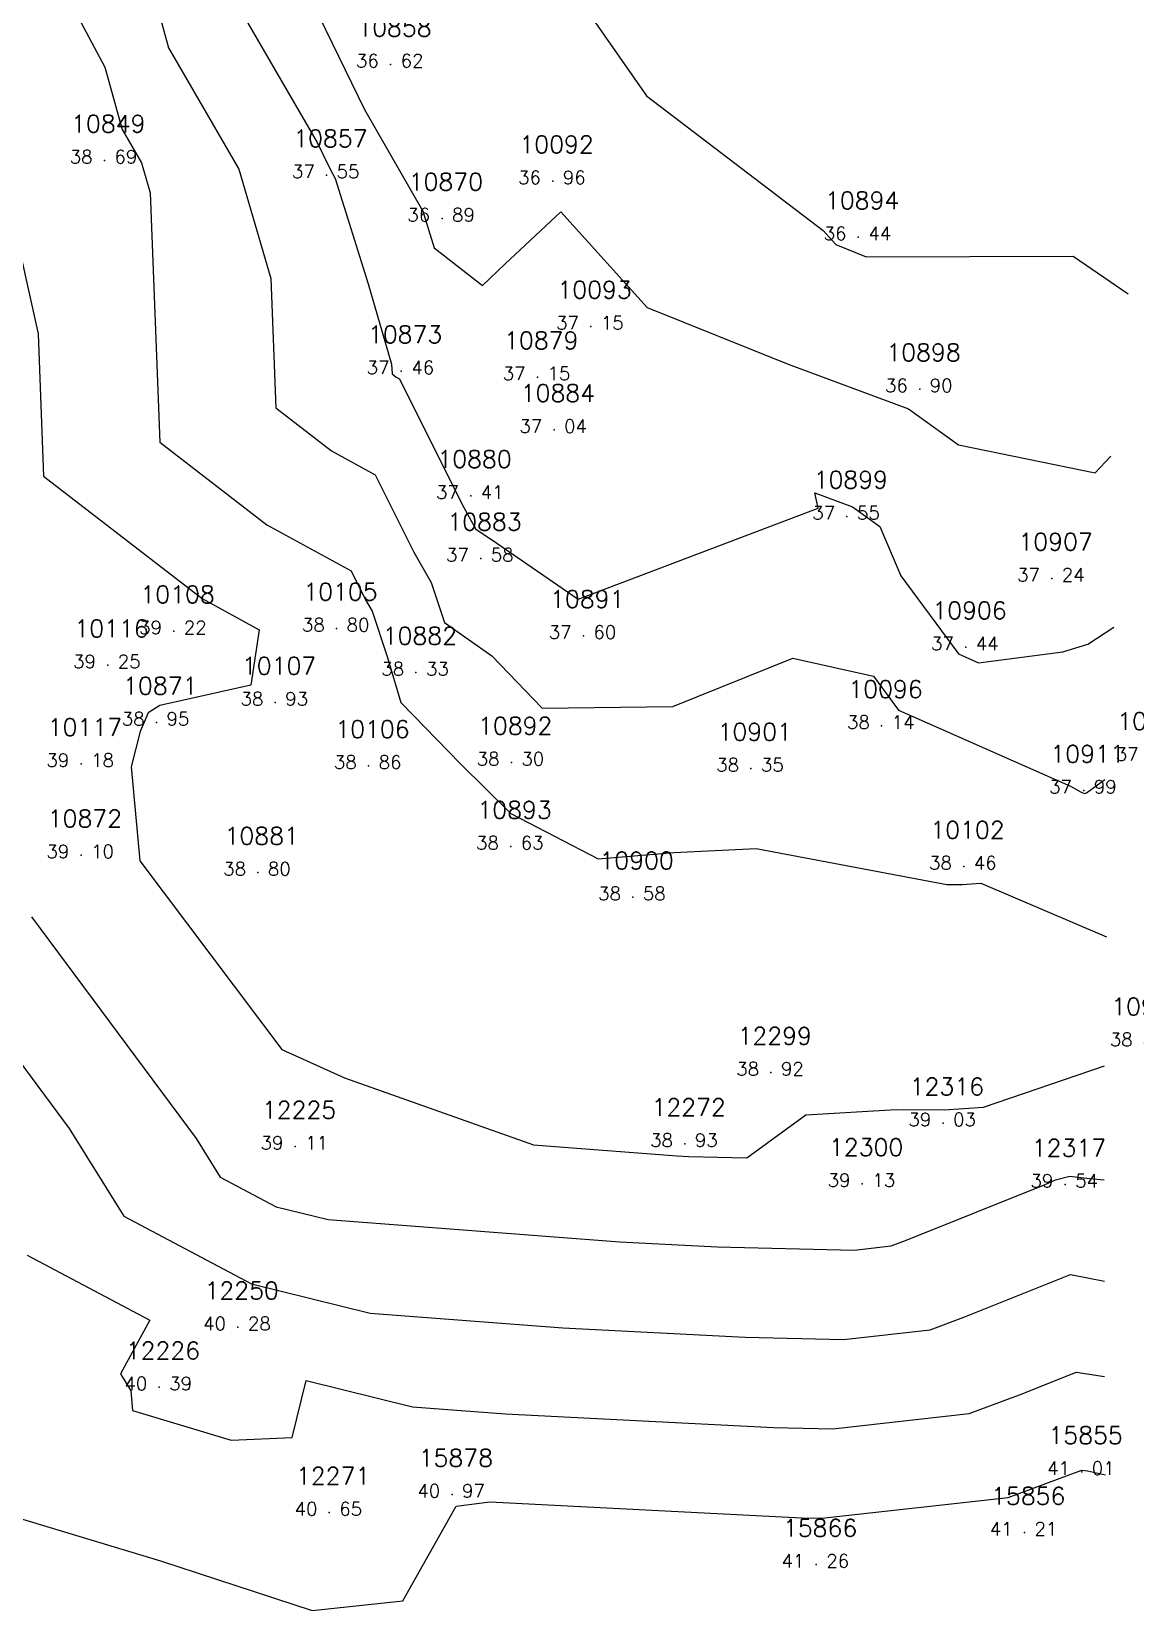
# Model space of a CAD drawing. Header units: millimetres. Extents: x 1412565 to 1412813, y 4931476 to 4931699.
# Drawn here: x 1412690.88 to 1412707.42, y 4931642.11 to 4931665.79 of the extents above; entities that cross this region are included whole.
import ezdxf
from ezdxf.enums import TextEntityAlignment as Align

# ---------------------------------------------------------------- set-up
doc = ezdxf.new("R2010")
doc.units = ezdxf.units.MM
for name, color, linetype in [('CIVIL', 50, 'Continuous'), ('CIVIL-DRAW', 80, 'Continuous'), ('CIVIL-NONAME', 130, 'Continuous'), ('CIVIL-TEXT', 240, 'Continuous'), ('CIVIL-Z', 50, 'Continuous'), ('Tcontours0', 7, 'Continuous'), ('Tcontours1', 7, 'Continuous'), ('Tcontours2', 7, 'Continuous')]:
    doc.layers.add(name, color=color, linetype=linetype)
doc.styles.add('CIVILCADMAIN', font='TXT.SHX')
doc.styles.get("Standard").update_dxf_attribs({"font": 'arial.ttf'})

# ---------------------------------------------------------------- blocks, each defined once
blk = doc.blocks.new('CIVIL-ZZ')
at = {"layer": 'CIVIL-DRAW'}
blk.add_point((0, 0), dxfattribs=at)
at = {"layer": 'CIVIL-NONAME'}
blk.add_attdef('NAME', text='', height=1.8, dxfattribs=at).set_placement((0, 2.1), align=Align.CENTER)
at = {"layer": 'CIVIL-TEXT', "flags": 8}
blk.add_attdef('TEXT', text='', height=2, dxfattribs=at).set_placement((0.2, -3.3), align=Align.CENTER)
at = {"layer": 'CIVIL-Z'}
blk.add_attdef('Z1', text='', height=1.6, dxfattribs=at).set_placement((-0.75, -0.225), align=Align.RIGHT)
blk.add_attdef('Z2', (0.75, -0.225), '', height=1.6, dxfattribs=at)

msp = doc.modelspace()

# ---------------------------------------------------------------- linework, layer by layer
at = {"layer": 'Tcontours0', "elevation": 40}
msp.add_lwpolyline([(1412689.944, 4931651.36), (1412691.442, 4931649.343), (1412692.259, 4931648.027), (1412694.176, 4931647.009), (1412695.954, 4931646.572), (1412698.839, 4931646.351), (1412701.575, 4931646.212), (1412703.048, 4931646.178), (1412704.346, 4931646.322), (1412704.853, 4931646.511), (1412706.448, 4931647.151), (1412706.958, 4931647.05)], dxfattribs=at)
at = {"layer": 'Tcontours1'}
for points, elevation in [([(1412692.394, 4931667.504), (1412692.932, 4931665.547), (1412693.986, 4931663.727), (1412694.466, 4931662.087), (1412694.54, 4931660.148), (1412695.374, 4931659.503), (1412696.029, 4931659.144), (1412696.607, 4931657.985), (1412696.866, 4931657.529), (1412697.067, 4931656.932), (1412697.775, 4931656.429), (1412698.533, 4931655.644), (1412700.489, 4931655.669), (1412702.29, 4931656.394), (1412703.497, 4931656.125), (1412703.872, 4931655.616), (1412706.448, 4931654.475), (1412706.612, 4931654.386), (1412706.66, 4931654.367), (1412706.691, 4931654.377), (1412706.964, 4931654.577)], 38), ([(1412694.703, 4931667.017), (1412695.868, 4931664.622), (1412696.742, 4931663.098), (1412696.912, 4931662.548), (1412697.635, 4931661.983), (1412697.973, 4931662.305), (1412698.81, 4931663.091), (1412700.107, 4931661.653), (1412702.218, 4931660.806), (1412704.022, 4931660.136), (1412704.772, 4931659.595), (1412706.822, 4931659.175), (1412707.056, 4931659.426)], 37), ([(1412690.57, 4931663.085), (1412690.978, 4931661.261), (1412691.059, 4931659.126), (1412693.436, 4931657.288), (1412694.288, 4931656.821), (1412694.163, 4931655.988), (1412692.798, 4931655.684), (1412692.628, 4931655.573), (1412692.504, 4931655.295), (1412692.373, 4931654.767), (1412692.503, 4931653.353), (1412694.631, 4931650.528), (1412695.57, 4931650.101), (1412698.399, 4931649.094), (1412700.55, 4931648.93), (1412700.729, 4931648.92), (1412701.601, 4931648.9), (1412702.482, 4931649.544), (1412703.836, 4931649.627), (1412704.556, 4931649.623), (1412705.144, 4931649.66), (1412706.958, 4931650.282)], 39), ([(1412690.578, 4931643.531), (1412692.811, 4931642.855), (1412695.083, 4931642.113), (1412696.443, 4931642.256), (1412697.241, 4931643.676), (1412697.745, 4931643.741), (1412702.42, 4931643.504), (1412702.724, 4931643.497), (1412705.515, 4931643.808), (1412706.603, 4931644.213), (1412706.618, 4931644.219), (1412706.704, 4931644.206), (1412706.973, 4931644.149)], 41)]:
    msp.add_lwpolyline(points, dxfattribs=dict(at, elevation=elevation))
at = {"layer": 'Tcontours2'}
for points, elevation in [([(1412698.626, 4931666.94), (1412700.093, 4931664.831), (1412702.742, 4931662.807), (1412702.931, 4931662.597), (1412703.39, 4931662.413), (1412706.49, 4931662.423), (1412707.316, 4931661.858)], 36.5), ([(1412693.628, 4931666.77), (1412695.157, 4931664.129), (1412695.352, 4931663.729), (1412695.431, 4931663.591), (1412695.922, 4931662.007), (1412696.275, 4931660.803), (1412696.281, 4931660.659), (1412696.342, 4931660.611), (1412696.391, 4931660.585), (1412697.33, 4931658.701), (1412697.539, 4931658.332), (1412697.773, 4931658.176), (1412699.071, 4931657.282), (1412702.67, 4931658.647), (1412702.62, 4931658.876), (1412703.184, 4931658.667), (1412703.595, 4931658.37), (1412703.909, 4931657.629), (1412704.772, 4931656.459), (1412705.073, 4931656.325), (1412706.336, 4931656.488), (1412706.712, 4931656.605), (1412707.101, 4931656.859)], 37.5), ([(1412691.375, 4931666.391), (1412691.978, 4931665.26), (1412692.235, 4931664.325), (1412692.525, 4931663.823), (1412692.657, 4931663.372), (1412692.8, 4931659.637), (1412694.405, 4931658.395), (1412695.667, 4931657.704), (1412695.884, 4931657.269), (1412695.981, 4931657.098), (1412696.21, 4931656.419), (1412696.412, 4931655.731), (1412697.306, 4931654.812), (1412698.064, 4931654.066), (1412699.37, 4931653.387), (1412700.506, 4931653.481), (1412701.739, 4931653.54), (1412704.599, 4931653.001), (1412704.828, 4931653), (1412705.108, 4931653.018), (1412706.991, 4931652.218)], 38.5), ([(1412690.875, 4931652.515), (1412693.345, 4931649.19), (1412693.703, 4931648.613), (1412694.543, 4931648.167), (1412695.323, 4931647.975), (1412699.695, 4931647.64), (1412701.152, 4931647.566), (1412703.21, 4931647.518), (1412703.762, 4931647.58), (1412703.977, 4931647.66), (1412706.073, 4931648.501), (1412706.226, 4931648.572), (1412706.442, 4931648.628), (1412706.737, 4931648.592), (1412706.955, 4931648.571)], 39.5), ([(1412690.814, 4931647.441), (1412692.65, 4931646.466), (1412692.212, 4931645.663), (1412692.365, 4931645.408), (1412692.391, 4931645.112), (1412693.869, 4931644.665), (1412694.785, 4931644.707), (1412694.993, 4931645.56), (1412696.586, 4931645.169), (1412697.984, 4931645.062), (1412701.997, 4931644.858), (1412702.886, 4931644.837), (1412704.931, 4931645.065), (1412705.728, 4931645.362), (1412706.533, 4931645.685), (1412706.961, 4931645.621)], 40.5)]:
    msp.add_lwpolyline(points, dxfattribs=dict(at, elevation=elevation))

# ---------------------------------------------------------------- block references
at = {"layer": 'CIVIL'}
ref = msp.add_blockref('CIVIL-ZZ', (1412696.26, 4931665.3, 36.62), dxfattribs=dict(at, xscale=0.2, yscale=0.2))
ref.add_attrib('Z2', '62', (1412696.41, 4931665.255), dxfattribs={"layer": 'CIVIL-Z', "height": 0.2, "style": 'CIVILCADMAIN'})
ref.add_attrib('Z1', '36', (1412695.74, 4931665.255), dxfattribs={"layer": 'CIVIL-Z', "height": 0.2, "style": 'CIVILCADMAIN'})
ref.add_attrib('NAME', '10858', (1412695.76, 4931665.72), dxfattribs={"layer": 'CIVIL-NONAME', "height": 0.26, "style": 'CIVILCADMAIN'})
ref = msp.add_blockref('CIVIL-ZZ', (1412691.97, 4931663.86, 38.69), dxfattribs=dict(at, xscale=0.2, yscale=0.2))
ref.add_attrib('Z2', '69', (1412692.12, 4931663.815), dxfattribs={"layer": 'CIVIL-Z', "height": 0.2, "style": 'CIVILCADMAIN'})
ref.add_attrib('Z1', '38', (1412691.45, 4931663.815), dxfattribs={"layer": 'CIVIL-Z', "height": 0.2, "style": 'CIVILCADMAIN'})
ref.add_attrib('NAME', '10849', (1412691.47, 4931664.28), dxfattribs={"layer": 'CIVIL-NONAME', "height": 0.26, "style": 'CIVILCADMAIN'})
ref = msp.add_blockref('CIVIL-ZZ', (1412695.3, 4931663.64, 37.55), dxfattribs=dict(at, xscale=0.2, yscale=0.2))
ref.add_attrib('Z2', '55', (1412695.45, 4931663.595), dxfattribs={"layer": 'CIVIL-Z', "height": 0.2, "style": 'CIVILCADMAIN'})
ref.add_attrib('Z1', '37', (1412694.78, 4931663.595), dxfattribs={"layer": 'CIVIL-Z', "height": 0.2, "style": 'CIVILCADMAIN'})
ref.add_attrib('NAME', '10857', (1412694.8, 4931664.06), dxfattribs={"layer": 'CIVIL-NONAME', "height": 0.26, "style": 'CIVILCADMAIN'})
ref = msp.add_blockref('CIVIL-ZZ', (1412698.69, 4931663.55, 36.96), dxfattribs=dict(at, xscale=0.2, yscale=0.2))
ref.add_attrib('Z2', '96', (1412698.84, 4931663.505), dxfattribs={"layer": 'CIVIL-Z', "height": 0.2, "style": 'CIVILCADMAIN'})
ref.add_attrib('Z1', '36', (1412698.17, 4931663.505), dxfattribs={"layer": 'CIVIL-Z', "height": 0.2, "style": 'CIVILCADMAIN'})
ref.add_attrib('NAME', '10092', (1412698.19, 4931663.97), dxfattribs={"layer": 'CIVIL-NONAME', "height": 0.26, "style": 'CIVILCADMAIN'})
ref = msp.add_blockref('CIVIL-ZZ', (1412697.03, 4931662.99, 36.89), dxfattribs=dict(at, xscale=0.2, yscale=0.2))
ref.add_attrib('Z2', '89', (1412697.18, 4931662.945), dxfattribs={"layer": 'CIVIL-Z', "height": 0.2, "style": 'CIVILCADMAIN'})
ref.add_attrib('Z1', '36', (1412696.51, 4931662.945), dxfattribs={"layer": 'CIVIL-Z', "height": 0.2, "style": 'CIVILCADMAIN'})
ref.add_attrib('NAME', '10870', (1412696.53, 4931663.41), dxfattribs={"layer": 'CIVIL-NONAME', "height": 0.26, "style": 'CIVILCADMAIN'})
ref = msp.add_blockref('CIVIL-ZZ', (1412703.27, 4931662.71, 36.44), dxfattribs=dict(at, xscale=0.2, yscale=0.2))
ref.add_attrib('Z2', '44', (1412703.42, 4931662.665), dxfattribs={"layer": 'CIVIL-Z', "height": 0.2, "style": 'CIVILCADMAIN'})
ref.add_attrib('Z1', '36', (1412702.75, 4931662.665), dxfattribs={"layer": 'CIVIL-Z', "height": 0.2, "style": 'CIVILCADMAIN'})
ref.add_attrib('NAME', '10894', (1412702.77, 4931663.13), dxfattribs={"layer": 'CIVIL-NONAME', "height": 0.26, "style": 'CIVILCADMAIN'})
ref = msp.add_blockref('CIVIL-ZZ', (1412699.26, 4931661.37, 37.15), dxfattribs=dict(at, xscale=0.2, yscale=0.2))
ref.add_attrib('Z2', '15', (1412699.41, 4931661.325), dxfattribs={"layer": 'CIVIL-Z', "height": 0.2, "style": 'CIVILCADMAIN'})
ref.add_attrib('Z1', '37', (1412698.74, 4931661.325), dxfattribs={"layer": 'CIVIL-Z', "height": 0.2, "style": 'CIVILCADMAIN'})
ref.add_attrib('NAME', '10093', (1412698.76, 4931661.79), dxfattribs={"layer": 'CIVIL-NONAME', "height": 0.26, "style": 'CIVILCADMAIN'})
ref = msp.add_blockref('CIVIL-ZZ', (1412696.42, 4931660.7, 37.46), dxfattribs=dict(at, xscale=0.2, yscale=0.2))
ref.add_attrib('Z2', '46', (1412696.57, 4931660.655), dxfattribs={"layer": 'CIVIL-Z', "height": 0.2, "style": 'CIVILCADMAIN'})
ref.add_attrib('Z1', '37', (1412695.9, 4931660.655), dxfattribs={"layer": 'CIVIL-Z', "height": 0.2, "style": 'CIVILCADMAIN'})
ref.add_attrib('NAME', '10873', (1412695.92, 4931661.12), dxfattribs={"layer": 'CIVIL-NONAME', "height": 0.26, "style": 'CIVILCADMAIN'})
ref = msp.add_blockref('CIVIL-ZZ', (1412698.46, 4931660.61, 37.15), dxfattribs=dict(at, xscale=0.2, yscale=0.2))
ref.add_attrib('Z2', '15', (1412698.61, 4931660.565), dxfattribs={"layer": 'CIVIL-Z', "height": 0.2, "style": 'CIVILCADMAIN'})
ref.add_attrib('Z1', '37', (1412697.94, 4931660.565), dxfattribs={"layer": 'CIVIL-Z', "height": 0.2, "style": 'CIVILCADMAIN'})
ref.add_attrib('NAME', '10879', (1412697.96, 4931661.03), dxfattribs={"layer": 'CIVIL-NONAME', "height": 0.26, "style": 'CIVILCADMAIN'})
ref = msp.add_blockref('CIVIL-ZZ', (1412704.19, 4931660.43, 36.9), dxfattribs=dict(at, xscale=0.2, yscale=0.2))
ref.add_attrib('Z2', '90', (1412704.34, 4931660.385), dxfattribs={"layer": 'CIVIL-Z', "height": 0.2, "style": 'CIVILCADMAIN'})
ref.add_attrib('Z1', '36', (1412703.67, 4931660.385), dxfattribs={"layer": 'CIVIL-Z', "height": 0.2, "style": 'CIVILCADMAIN'})
ref.add_attrib('NAME', '10898', (1412703.69, 4931660.85), dxfattribs={"layer": 'CIVIL-NONAME', "height": 0.26, "style": 'CIVILCADMAIN'})
ref = msp.add_blockref('CIVIL-ZZ', (1412698.71, 4931659.82, 37.04), dxfattribs=dict(at, xscale=0.2, yscale=0.2))
ref.add_attrib('Z2', '04', (1412698.86, 4931659.775), dxfattribs={"layer": 'CIVIL-Z', "height": 0.2, "style": 'CIVILCADMAIN'})
ref.add_attrib('Z1', '37', (1412698.19, 4931659.775), dxfattribs={"layer": 'CIVIL-Z', "height": 0.2, "style": 'CIVILCADMAIN'})
ref.add_attrib('NAME', '10884', (1412698.21, 4931660.24), dxfattribs={"layer": 'CIVIL-NONAME', "height": 0.26, "style": 'CIVILCADMAIN'})
ref = msp.add_blockref('CIVIL-ZZ', (1412697.46, 4931658.83, 37.41), dxfattribs=dict(at, xscale=0.2, yscale=0.2))
ref.add_attrib('Z2', '41', (1412697.61, 4931658.785), dxfattribs={"layer": 'CIVIL-Z', "height": 0.2, "style": 'CIVILCADMAIN'})
ref.add_attrib('Z1', '37', (1412696.94, 4931658.785), dxfattribs={"layer": 'CIVIL-Z', "height": 0.2, "style": 'CIVILCADMAIN'})
ref.add_attrib('NAME', '10880', (1412696.96, 4931659.25), dxfattribs={"layer": 'CIVIL-NONAME', "height": 0.26, "style": 'CIVILCADMAIN'})
ref = msp.add_blockref('CIVIL-ZZ', (1412703.1, 4931658.52, 37.55), dxfattribs=dict(at, xscale=0.2, yscale=0.2))
ref.add_attrib('Z2', '55', (1412703.25, 4931658.475), dxfattribs={"layer": 'CIVIL-Z', "height": 0.2, "style": 'CIVILCADMAIN'})
ref.add_attrib('Z1', '37', (1412702.58, 4931658.475), dxfattribs={"layer": 'CIVIL-Z', "height": 0.2, "style": 'CIVILCADMAIN'})
ref.add_attrib('NAME', '10899', (1412702.6, 4931658.94), dxfattribs={"layer": 'CIVIL-NONAME', "height": 0.26, "style": 'CIVILCADMAIN'})
ref = msp.add_blockref('CIVIL-ZZ', (1412697.61, 4931657.89, 37.58), dxfattribs=dict(at, xscale=0.2, yscale=0.2))
ref.add_attrib('Z2', '58', (1412697.76, 4931657.845), dxfattribs={"layer": 'CIVIL-Z', "height": 0.2, "style": 'CIVILCADMAIN'})
ref.add_attrib('Z1', '37', (1412697.09, 4931657.845), dxfattribs={"layer": 'CIVIL-Z', "height": 0.2, "style": 'CIVILCADMAIN'})
ref.add_attrib('NAME', '10883', (1412697.11, 4931658.31), dxfattribs={"layer": 'CIVIL-NONAME', "height": 0.26, "style": 'CIVILCADMAIN'})
ref = msp.add_blockref('CIVIL-ZZ', (1412706.17, 4931657.59, 37.24), dxfattribs=dict(at, xscale=0.2, yscale=0.2))
ref.add_attrib('Z2', '24', (1412706.32, 4931657.545), dxfattribs={"layer": 'CIVIL-Z', "height": 0.2, "style": 'CIVILCADMAIN'})
ref.add_attrib('Z1', '37', (1412705.65, 4931657.545), dxfattribs={"layer": 'CIVIL-Z', "height": 0.2, "style": 'CIVILCADMAIN'})
ref.add_attrib('NAME', '10907', (1412705.67, 4931658.01), dxfattribs={"layer": 'CIVIL-NONAME', "height": 0.26, "style": 'CIVILCADMAIN'})
ref = msp.add_blockref('CIVIL-ZZ', (1412693.01, 4931656.8, 39.22), dxfattribs=dict(at, xscale=0.2, yscale=0.2))
ref.add_attrib('Z2', '22', (1412693.16, 4931656.755), dxfattribs={"layer": 'CIVIL-Z', "height": 0.2, "style": 'CIVILCADMAIN'})
ref.add_attrib('Z1', '39', (1412692.49, 4931656.755), dxfattribs={"layer": 'CIVIL-Z', "height": 0.2, "style": 'CIVILCADMAIN'})
ref.add_attrib('NAME', '10108', (1412692.51, 4931657.22), dxfattribs={"layer": 'CIVIL-NONAME', "height": 0.26, "style": 'CIVILCADMAIN'})
ref = msp.add_blockref('CIVIL-ZZ', (1412695.45, 4931656.84, 38.8), dxfattribs=dict(at, xscale=0.2, yscale=0.2))
ref.add_attrib('Z2', '80', (1412695.6, 4931656.795), dxfattribs={"layer": 'CIVIL-Z', "height": 0.2, "style": 'CIVILCADMAIN'})
ref.add_attrib('Z1', '38', (1412694.93, 4931656.795), dxfattribs={"layer": 'CIVIL-Z', "height": 0.2, "style": 'CIVILCADMAIN'})
ref.add_attrib('NAME', '10105', (1412694.95, 4931657.26), dxfattribs={"layer": 'CIVIL-NONAME', "height": 0.26, "style": 'CIVILCADMAIN'})
ref = msp.add_blockref('CIVIL-ZZ', (1412699.15, 4931656.73, 37.6), dxfattribs=dict(at, xscale=0.2, yscale=0.2))
ref.add_attrib('Z2', '60', (1412699.3, 4931656.685), dxfattribs={"layer": 'CIVIL-Z', "height": 0.2, "style": 'CIVILCADMAIN'})
ref.add_attrib('Z1', '37', (1412698.63, 4931656.685), dxfattribs={"layer": 'CIVIL-Z', "height": 0.2, "style": 'CIVILCADMAIN'})
ref.add_attrib('NAME', '10891', (1412698.65, 4931657.15), dxfattribs={"layer": 'CIVIL-NONAME', "height": 0.26, "style": 'CIVILCADMAIN'})
ref = msp.add_blockref('CIVIL-ZZ', (1412704.88, 4931656.56, 37.44), dxfattribs=dict(at, xscale=0.2, yscale=0.2))
ref.add_attrib('Z2', '44', (1412705.03, 4931656.515), dxfattribs={"layer": 'CIVIL-Z', "height": 0.2, "style": 'CIVILCADMAIN'})
ref.add_attrib('Z1', '37', (1412704.36, 4931656.515), dxfattribs={"layer": 'CIVIL-Z', "height": 0.2, "style": 'CIVILCADMAIN'})
ref.add_attrib('NAME', '10906', (1412704.38, 4931656.98), dxfattribs={"layer": 'CIVIL-NONAME', "height": 0.26, "style": 'CIVILCADMAIN'})
ref = msp.add_blockref('CIVIL-ZZ', (1412692.02, 4931656.29, 39.25), dxfattribs=dict(at, xscale=0.2, yscale=0.2))
ref.add_attrib('Z2', '25', (1412692.17, 4931656.245), dxfattribs={"layer": 'CIVIL-Z', "height": 0.2, "style": 'CIVILCADMAIN'})
ref.add_attrib('Z1', '39', (1412691.5, 4931656.245), dxfattribs={"layer": 'CIVIL-Z', "height": 0.2, "style": 'CIVILCADMAIN'})
ref.add_attrib('NAME', '10116', (1412691.52, 4931656.71), dxfattribs={"layer": 'CIVIL-NONAME', "height": 0.26, "style": 'CIVILCADMAIN'})
ref = msp.add_blockref('CIVIL-ZZ', (1412696.64, 4931656.18, 38.33), dxfattribs=dict(at, xscale=0.2, yscale=0.2))
ref.add_attrib('Z2', '33', (1412696.79, 4931656.135), dxfattribs={"layer": 'CIVIL-Z', "height": 0.2, "style": 'CIVILCADMAIN'})
ref.add_attrib('Z1', '38', (1412696.12, 4931656.135), dxfattribs={"layer": 'CIVIL-Z', "height": 0.2, "style": 'CIVILCADMAIN'})
ref.add_attrib('NAME', '10882', (1412696.14, 4931656.6), dxfattribs={"layer": 'CIVIL-NONAME', "height": 0.26, "style": 'CIVILCADMAIN'})
ref = msp.add_blockref('CIVIL-ZZ', (1412694.53, 4931655.73, 38.93), dxfattribs=dict(at, xscale=0.2, yscale=0.2))
ref.add_attrib('Z2', '93', (1412694.68, 4931655.685), dxfattribs={"layer": 'CIVIL-Z', "height": 0.2, "style": 'CIVILCADMAIN'})
ref.add_attrib('Z1', '38', (1412694.01, 4931655.685), dxfattribs={"layer": 'CIVIL-Z', "height": 0.2, "style": 'CIVILCADMAIN'})
ref.add_attrib('NAME', '10107', (1412694.03, 4931656.15), dxfattribs={"layer": 'CIVIL-NONAME', "height": 0.26, "style": 'CIVILCADMAIN'})
ref = msp.add_blockref('CIVIL-ZZ', (1412692.75, 4931655.43, 38.95), dxfattribs=dict(at, xscale=0.2, yscale=0.2))
ref.add_attrib('Z2', '95', (1412692.9, 4931655.385), dxfattribs={"layer": 'CIVIL-Z', "height": 0.2, "style": 'CIVILCADMAIN'})
ref.add_attrib('Z1', '38', (1412692.23, 4931655.385), dxfattribs={"layer": 'CIVIL-Z', "height": 0.2, "style": 'CIVILCADMAIN'})
ref.add_attrib('NAME', '10871', (1412692.25, 4931655.85), dxfattribs={"layer": 'CIVIL-NONAME', "height": 0.26, "style": 'CIVILCADMAIN'})
ref = msp.add_blockref('CIVIL-ZZ', (1412703.62, 4931655.38, 38.14), dxfattribs=dict(at, xscale=0.2, yscale=0.2))
ref.add_attrib('Z2', '14', (1412703.77, 4931655.335), dxfattribs={"layer": 'CIVIL-Z', "height": 0.2, "style": 'CIVILCADMAIN'})
ref.add_attrib('Z1', '38', (1412703.1, 4931655.335), dxfattribs={"layer": 'CIVIL-Z', "height": 0.2, "style": 'CIVILCADMAIN'})
ref.add_attrib('NAME', '10096', (1412703.12, 4931655.8), dxfattribs={"layer": 'CIVIL-NONAME', "height": 0.26, "style": 'CIVILCADMAIN'})
ref = msp.add_blockref('CIVIL-ZZ', (1412707.65, 4931654.9, 37.95), dxfattribs=dict(at, xscale=0.2, yscale=0.2))
ref.add_attrib('Z2', '95', (1412707.8, 4931654.855), dxfattribs={"layer": 'CIVIL-Z', "height": 0.2, "style": 'CIVILCADMAIN'})
ref.add_attrib('Z1', '37', (1412707.13, 4931654.855), dxfattribs={"layer": 'CIVIL-Z', "height": 0.2, "style": 'CIVILCADMAIN'})
ref.add_attrib('NAME', '10912', (1412707.15, 4931655.32), dxfattribs={"layer": 'CIVIL-NONAME', "height": 0.26, "style": 'CIVILCADMAIN'})
ref = msp.add_blockref('CIVIL-ZZ', (1412691.62, 4931654.81, 39.18), dxfattribs=dict(at, xscale=0.2, yscale=0.2))
ref.add_attrib('Z2', '18', (1412691.77, 4931654.765), dxfattribs={"layer": 'CIVIL-Z', "height": 0.2, "style": 'CIVILCADMAIN'})
ref.add_attrib('Z1', '39', (1412691.1, 4931654.765), dxfattribs={"layer": 'CIVIL-Z', "height": 0.2, "style": 'CIVILCADMAIN'})
ref.add_attrib('NAME', '10117', (1412691.12, 4931655.23), dxfattribs={"layer": 'CIVIL-NONAME', "height": 0.26, "style": 'CIVILCADMAIN'})
ref = msp.add_blockref('CIVIL-ZZ', (1412695.93, 4931654.78, 38.86), dxfattribs=dict(at, xscale=0.2, yscale=0.2))
ref.add_attrib('Z2', '86', (1412696.08, 4931654.735), dxfattribs={"layer": 'CIVIL-Z', "height": 0.2, "style": 'CIVILCADMAIN'})
ref.add_attrib('Z1', '38', (1412695.41, 4931654.735), dxfattribs={"layer": 'CIVIL-Z', "height": 0.2, "style": 'CIVILCADMAIN'})
ref.add_attrib('NAME', '10106', (1412695.43, 4931655.2), dxfattribs={"layer": 'CIVIL-NONAME', "height": 0.26, "style": 'CIVILCADMAIN'})
ref = msp.add_blockref('CIVIL-ZZ', (1412698.07, 4931654.83, 38.3), dxfattribs=dict(at, xscale=0.2, yscale=0.2))
ref.add_attrib('Z2', '30', (1412698.22, 4931654.785), dxfattribs={"layer": 'CIVIL-Z', "height": 0.2, "style": 'CIVILCADMAIN'})
ref.add_attrib('Z1', '38', (1412697.55, 4931654.785), dxfattribs={"layer": 'CIVIL-Z', "height": 0.2, "style": 'CIVILCADMAIN'})
ref.add_attrib('NAME', '10892', (1412697.57, 4931655.25), dxfattribs={"layer": 'CIVIL-NONAME', "height": 0.26, "style": 'CIVILCADMAIN'})
ref = msp.add_blockref('CIVIL-ZZ', (1412701.66, 4931654.74, 38.35), dxfattribs=dict(at, xscale=0.2, yscale=0.2))
ref.add_attrib('Z2', '35', (1412701.81, 4931654.695), dxfattribs={"layer": 'CIVIL-Z', "height": 0.2, "style": 'CIVILCADMAIN'})
ref.add_attrib('Z1', '38', (1412701.14, 4931654.695), dxfattribs={"layer": 'CIVIL-Z', "height": 0.2, "style": 'CIVILCADMAIN'})
ref.add_attrib('NAME', '10901', (1412701.16, 4931655.16), dxfattribs={"layer": 'CIVIL-NONAME', "height": 0.26, "style": 'CIVILCADMAIN'})
ref = msp.add_blockref('CIVIL-ZZ', (1412706.65, 4931654.41, 37.99), dxfattribs=dict(at, xscale=0.2, yscale=0.2))
ref.add_attrib('Z2', '99', (1412706.8, 4931654.365), dxfattribs={"layer": 'CIVIL-Z', "height": 0.2, "style": 'CIVILCADMAIN'})
ref.add_attrib('Z1', '37', (1412706.13, 4931654.365), dxfattribs={"layer": 'CIVIL-Z', "height": 0.2, "style": 'CIVILCADMAIN'})
ref.add_attrib('NAME', '10911', (1412706.15, 4931654.83), dxfattribs={"layer": 'CIVIL-NONAME', "height": 0.26, "style": 'CIVILCADMAIN'})
ref = msp.add_blockref('CIVIL-ZZ', (1412698.06, 4931653.57, 38.63), dxfattribs=dict(at, xscale=0.2, yscale=0.2))
ref.add_attrib('Z2', '63', (1412698.21, 4931653.525), dxfattribs={"layer": 'CIVIL-Z', "height": 0.2, "style": 'CIVILCADMAIN'})
ref.add_attrib('Z1', '38', (1412697.54, 4931653.525), dxfattribs={"layer": 'CIVIL-Z', "height": 0.2, "style": 'CIVILCADMAIN'})
ref.add_attrib('NAME', '10893', (1412697.56, 4931653.99), dxfattribs={"layer": 'CIVIL-NONAME', "height": 0.26, "style": 'CIVILCADMAIN'})
ref = msp.add_blockref('CIVIL-ZZ', (1412691.62, 4931653.44, 39.1), dxfattribs=dict(at, xscale=0.2, yscale=0.2))
ref.add_attrib('Z2', '10', (1412691.77, 4931653.395), dxfattribs={"layer": 'CIVIL-Z', "height": 0.2, "style": 'CIVILCADMAIN'})
ref.add_attrib('Z1', '39', (1412691.1, 4931653.395), dxfattribs={"layer": 'CIVIL-Z', "height": 0.2, "style": 'CIVILCADMAIN'})
ref.add_attrib('NAME', '10872', (1412691.12, 4931653.86), dxfattribs={"layer": 'CIVIL-NONAME', "height": 0.26, "style": 'CIVILCADMAIN'})
ref = msp.add_blockref('CIVIL-ZZ', (1412704.85, 4931653.27, 38.46), dxfattribs=dict(at, xscale=0.2, yscale=0.2))
ref.add_attrib('Z2', '46', (1412705, 4931653.225), dxfattribs={"layer": 'CIVIL-Z', "height": 0.2, "style": 'CIVILCADMAIN'})
ref.add_attrib('Z1', '38', (1412704.33, 4931653.225), dxfattribs={"layer": 'CIVIL-Z', "height": 0.2, "style": 'CIVILCADMAIN'})
ref.add_attrib('NAME', '10102', (1412704.35, 4931653.69), dxfattribs={"layer": 'CIVIL-NONAME', "height": 0.26, "style": 'CIVILCADMAIN'})
ref = msp.add_blockref('CIVIL-ZZ', (1412694.27, 4931653.18, 38.8), dxfattribs=dict(at, xscale=0.2, yscale=0.2))
ref.add_attrib('Z2', '80', (1412694.42, 4931653.135), dxfattribs={"layer": 'CIVIL-Z', "height": 0.2, "style": 'CIVILCADMAIN'})
ref.add_attrib('Z1', '38', (1412693.75, 4931653.135), dxfattribs={"layer": 'CIVIL-Z', "height": 0.2, "style": 'CIVILCADMAIN'})
ref.add_attrib('NAME', '10881', (1412693.77, 4931653.6), dxfattribs={"layer": 'CIVIL-NONAME', "height": 0.26, "style": 'CIVILCADMAIN'})
ref = msp.add_blockref('CIVIL-ZZ', (1412699.89, 4931652.81, 38.58), dxfattribs=dict(at, xscale=0.2, yscale=0.2))
ref.add_attrib('Z2', '58', (1412700.04, 4931652.765), dxfattribs={"layer": 'CIVIL-Z', "height": 0.2, "style": 'CIVILCADMAIN'})
ref.add_attrib('Z1', '38', (1412699.37, 4931652.765), dxfattribs={"layer": 'CIVIL-Z', "height": 0.2, "style": 'CIVILCADMAIN'})
ref.add_attrib('NAME', '10900', (1412699.39, 4931653.23), dxfattribs={"layer": 'CIVIL-NONAME', "height": 0.26, "style": 'CIVILCADMAIN'})
ref = msp.add_blockref('CIVIL-ZZ', (1412707.56, 4931650.62, 38.88), dxfattribs=dict(at, xscale=0.2, yscale=0.2))
ref.add_attrib('Z2', '88', (1412707.71, 4931650.575), dxfattribs={"layer": 'CIVIL-Z', "height": 0.2, "style": 'CIVILCADMAIN'})
ref.add_attrib('Z1', '38', (1412707.04, 4931650.575), dxfattribs={"layer": 'CIVIL-Z', "height": 0.2, "style": 'CIVILCADMAIN'})
ref.add_attrib('NAME', '10917', (1412707.06, 4931651.04), dxfattribs={"layer": 'CIVIL-NONAME', "height": 0.26, "style": 'CIVILCADMAIN'})
ref = msp.add_blockref('CIVIL-ZZ', (1412701.96, 4931650.18, 38.92), dxfattribs=dict(at, xscale=0.2, yscale=0.2))
ref.add_attrib('Z2', '92', (1412702.11, 4931650.135), dxfattribs={"layer": 'CIVIL-Z', "height": 0.2, "style": 'CIVILCADMAIN'})
ref.add_attrib('Z1', '38', (1412701.44, 4931650.135), dxfattribs={"layer": 'CIVIL-Z', "height": 0.2, "style": 'CIVILCADMAIN'})
ref.add_attrib('NAME', '12299', (1412701.46, 4931650.6), dxfattribs={"layer": 'CIVIL-NONAME', "height": 0.26, "style": 'CIVILCADMAIN'})
ref = msp.add_blockref('CIVIL-ZZ', (1412704.54, 4931649.42, 39.03), dxfattribs=dict(at, xscale=0.2, yscale=0.2))
ref.add_attrib('Z2', '03', (1412704.69, 4931649.375), dxfattribs={"layer": 'CIVIL-Z', "height": 0.2, "style": 'CIVILCADMAIN'})
ref.add_attrib('Z1', '39', (1412704.02, 4931649.375), dxfattribs={"layer": 'CIVIL-Z', "height": 0.2, "style": 'CIVILCADMAIN'})
ref.add_attrib('NAME', '12316', (1412704.04, 4931649.84), dxfattribs={"layer": 'CIVIL-NONAME', "height": 0.26, "style": 'CIVILCADMAIN'})
ref = msp.add_blockref('CIVIL-ZZ', (1412694.83, 4931649.07, 39.11), dxfattribs=dict(at, xscale=0.2, yscale=0.2))
ref.add_attrib('Z2', '11', (1412694.98, 4931649.025), dxfattribs={"layer": 'CIVIL-Z', "height": 0.2, "style": 'CIVILCADMAIN'})
ref.add_attrib('Z1', '39', (1412694.31, 4931649.025), dxfattribs={"layer": 'CIVIL-Z', "height": 0.2, "style": 'CIVILCADMAIN'})
ref.add_attrib('NAME', '12225', (1412694.33, 4931649.49), dxfattribs={"layer": 'CIVIL-NONAME', "height": 0.26, "style": 'CIVILCADMAIN'})
ref = msp.add_blockref('CIVIL-ZZ', (1412700.67, 4931649.11, 38.93), dxfattribs=dict(at, xscale=0.2, yscale=0.2))
ref.add_attrib('Z2', '93', (1412700.82, 4931649.065), dxfattribs={"layer": 'CIVIL-Z', "height": 0.2, "style": 'CIVILCADMAIN'})
ref.add_attrib('Z1', '38', (1412700.15, 4931649.065), dxfattribs={"layer": 'CIVIL-Z', "height": 0.2, "style": 'CIVILCADMAIN'})
ref.add_attrib('NAME', '12272', (1412700.17, 4931649.53), dxfattribs={"layer": 'CIVIL-NONAME', "height": 0.26, "style": 'CIVILCADMAIN'})
ref = msp.add_blockref('CIVIL-ZZ', (1412703.33, 4931648.51, 39.13), dxfattribs=dict(at, xscale=0.2, yscale=0.2))
ref.add_attrib('Z2', '13', (1412703.48, 4931648.465), dxfattribs={"layer": 'CIVIL-Z', "height": 0.2, "style": 'CIVILCADMAIN'})
ref.add_attrib('Z1', '39', (1412702.81, 4931648.465), dxfattribs={"layer": 'CIVIL-Z', "height": 0.2, "style": 'CIVILCADMAIN'})
ref.add_attrib('NAME', '12300', (1412702.83, 4931648.93), dxfattribs={"layer": 'CIVIL-NONAME', "height": 0.26, "style": 'CIVILCADMAIN'})
ref = msp.add_blockref('CIVIL-ZZ', (1412706.37, 4931648.5, 39.54), dxfattribs=dict(at, xscale=0.2, yscale=0.2))
ref.add_attrib('Z2', '54', (1412706.52, 4931648.455), dxfattribs={"layer": 'CIVIL-Z', "height": 0.2, "style": 'CIVILCADMAIN'})
ref.add_attrib('Z1', '39', (1412705.85, 4931648.455), dxfattribs={"layer": 'CIVIL-Z', "height": 0.2, "style": 'CIVILCADMAIN'})
ref.add_attrib('NAME', '12317', (1412705.87, 4931648.92), dxfattribs={"layer": 'CIVIL-NONAME', "height": 0.26, "style": 'CIVILCADMAIN'})
ref = msp.add_blockref('CIVIL-ZZ', (1412693.97, 4931646.36, 40.28), dxfattribs=dict(at, xscale=0.2, yscale=0.2))
ref.add_attrib('Z2', '28', (1412694.12, 4931646.315), dxfattribs={"layer": 'CIVIL-Z', "height": 0.2, "style": 'CIVILCADMAIN'})
ref.add_attrib('Z1', '40', (1412693.45, 4931646.315), dxfattribs={"layer": 'CIVIL-Z', "height": 0.2, "style": 'CIVILCADMAIN'})
ref.add_attrib('NAME', '12250', (1412693.47, 4931646.78), dxfattribs={"layer": 'CIVIL-NONAME', "height": 0.26, "style": 'CIVILCADMAIN'})
ref = msp.add_blockref('CIVIL-ZZ', (1412692.79, 4931645.46, 40.39), dxfattribs=dict(at, xscale=0.2, yscale=0.2))
ref.add_attrib('Z2', '39', (1412692.94, 4931645.415), dxfattribs={"layer": 'CIVIL-Z', "height": 0.2, "style": 'CIVILCADMAIN'})
ref.add_attrib('Z1', '40', (1412692.27, 4931645.415), dxfattribs={"layer": 'CIVIL-Z', "height": 0.2, "style": 'CIVILCADMAIN'})
ref.add_attrib('NAME', '12226', (1412692.29, 4931645.88), dxfattribs={"layer": 'CIVIL-NONAME', "height": 0.26, "style": 'CIVILCADMAIN'})
ref = msp.add_blockref('CIVIL-ZZ', (1412706.62, 4931644.19, 41.01), dxfattribs=dict(at, xscale=0.2, yscale=0.2))
ref.add_attrib('Z2', '01', (1412706.77, 4931644.145), dxfattribs={"layer": 'CIVIL-Z', "height": 0.2, "style": 'CIVILCADMAIN'})
ref.add_attrib('Z1', '41', (1412706.1, 4931644.145), dxfattribs={"layer": 'CIVIL-Z', "height": 0.2, "style": 'CIVILCADMAIN'})
ref.add_attrib('NAME', '15855', (1412706.12, 4931644.61), dxfattribs={"layer": 'CIVIL-NONAME', "height": 0.26, "style": 'CIVILCADMAIN'})
ref = msp.add_blockref('CIVIL-ZZ', (1412697.18, 4931643.85, 40.97), dxfattribs=dict(at, xscale=0.2, yscale=0.2))
ref.add_attrib('Z2', '97', (1412697.33, 4931643.805), dxfattribs={"layer": 'CIVIL-Z', "height": 0.2, "style": 'CIVILCADMAIN'})
ref.add_attrib('Z1', '40', (1412696.66, 4931643.805), dxfattribs={"layer": 'CIVIL-Z', "height": 0.2, "style": 'CIVILCADMAIN'})
ref.add_attrib('NAME', '15878', (1412696.68, 4931644.27), dxfattribs={"layer": 'CIVIL-NONAME', "height": 0.26, "style": 'CIVILCADMAIN'})
ref = msp.add_blockref('CIVIL-ZZ', (1412695.34, 4931643.58, 40.65), dxfattribs=dict(at, xscale=0.2, yscale=0.2))
ref.add_attrib('Z2', '65', (1412695.49, 4931643.535), dxfattribs={"layer": 'CIVIL-Z', "height": 0.2, "style": 'CIVILCADMAIN'})
ref.add_attrib('Z1', '40', (1412694.82, 4931643.535), dxfattribs={"layer": 'CIVIL-Z', "height": 0.2, "style": 'CIVILCADMAIN'})
ref.add_attrib('NAME', '12271', (1412694.84, 4931644), dxfattribs={"layer": 'CIVIL-NONAME', "height": 0.26, "style": 'CIVILCADMAIN'})
ref = msp.add_blockref('CIVIL-ZZ', (1412705.76, 4931643.28, 41.21), dxfattribs=dict(at, xscale=0.2, yscale=0.2))
ref.add_attrib('Z2', '21', (1412705.91, 4931643.235), dxfattribs={"layer": 'CIVIL-Z', "height": 0.2, "style": 'CIVILCADMAIN'})
ref.add_attrib('Z1', '41', (1412705.24, 4931643.235), dxfattribs={"layer": 'CIVIL-Z', "height": 0.2, "style": 'CIVILCADMAIN'})
ref.add_attrib('NAME', '15856', (1412705.26, 4931643.7), dxfattribs={"layer": 'CIVIL-NONAME', "height": 0.26, "style": 'CIVILCADMAIN'})
ref = msp.add_blockref('CIVIL-ZZ', (1412702.64, 4931642.8, 41.26), dxfattribs=dict(at, xscale=0.2, yscale=0.2))
ref.add_attrib('Z2', '26', (1412702.79, 4931642.755), dxfattribs={"layer": 'CIVIL-Z', "height": 0.2, "style": 'CIVILCADMAIN'})
ref.add_attrib('Z1', '41', (1412702.12, 4931642.755), dxfattribs={"layer": 'CIVIL-Z', "height": 0.2, "style": 'CIVILCADMAIN'})
ref.add_attrib('NAME', '15866', (1412702.14, 4931643.22), dxfattribs={"layer": 'CIVIL-NONAME', "height": 0.26, "style": 'CIVILCADMAIN'})

doc.saveas('drawing.dxf')
